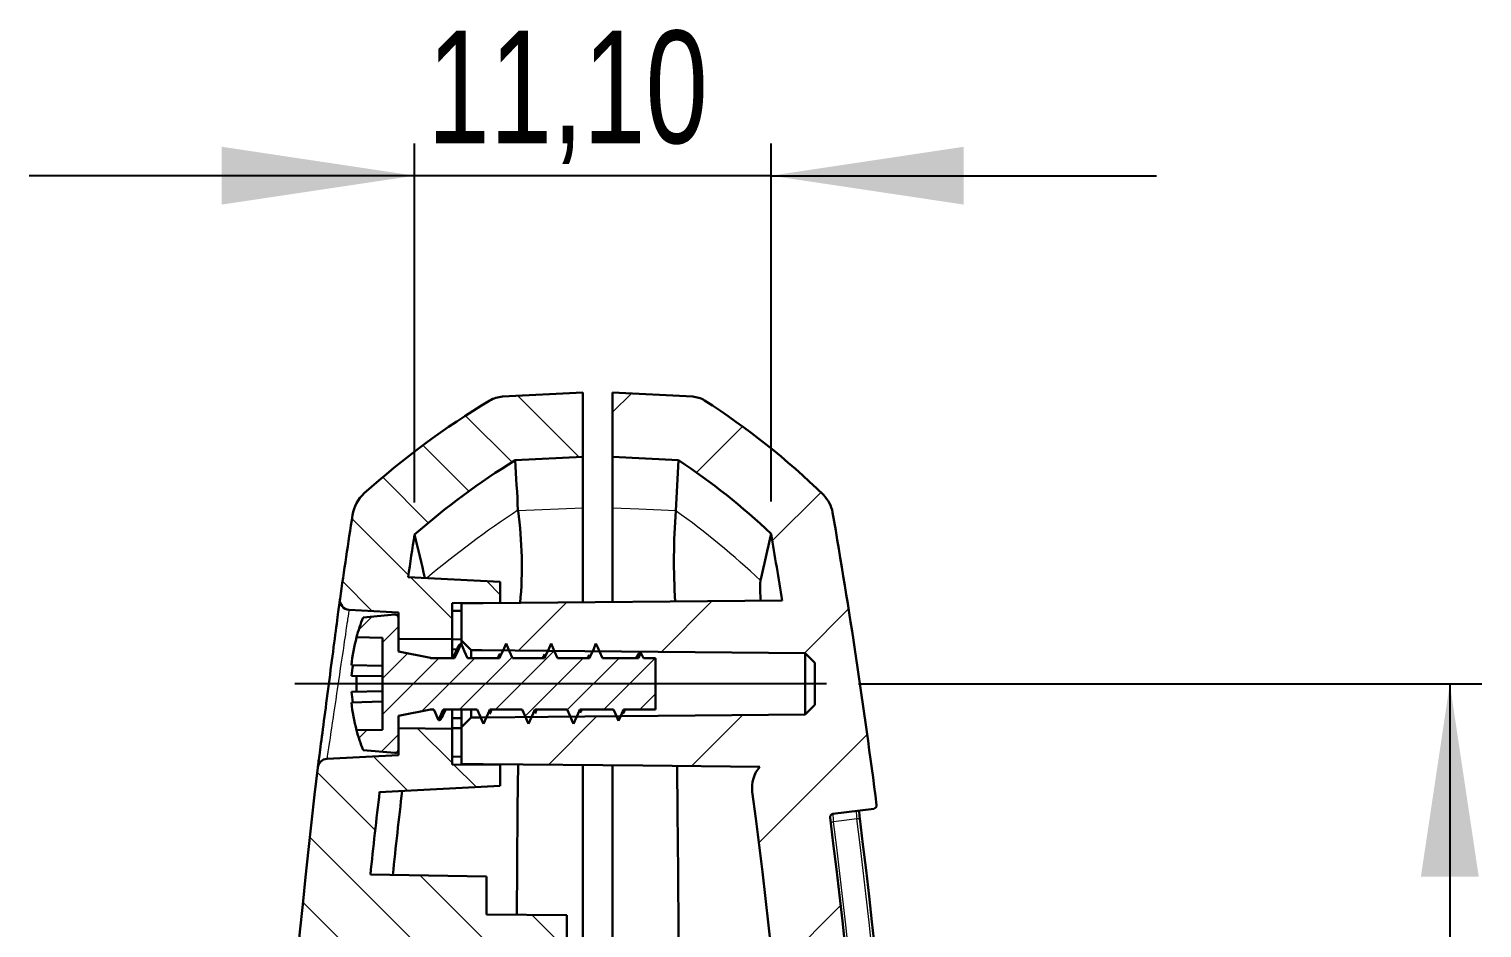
# Model space of a CAD drawing. Header units: millimetres. Extents: x 0 to 1188, y 0 to 841.
# Drawn here: x 619.53 to 664.76, y 684.51 to 712.49 of the extents above; entities that cross this region are included whole.
import ezdxf

# ---------------------------------------------------------------- set-up
doc = ezdxf.new("R2010")
doc.units = ezdxf.units.MM
doc.linetypes.add('SLD-Durchgehend', pattern=[0])
doc.styles.add('SLDTEXTSTYLE3', font='ARIALN.TTF', dxfattribs={"width": 0.87})
doc.dimstyles.new('SLDDIMSTYLE2', dxfattribs={"dimtxt": 3.5, "dimasz": 6, "dimexe": 0, "dimexo": 0.0625, "dimgap": 0.875, "dimtad": 1, "dimrnd": 1e-09, "dimzin": 12, "dimdsep": 46, "dimtxsty": 'SLDTEXTSTYLE3', "dimsah": 1, "dimcen": 0.09, "dimadec": 0, "dimazin": 3, "dimtfac": 1, "dimtofl": 0, "dimtmove": 0, "dimatfit": 3, "dimfxl": 0, "dimfrac": 2, "dimtolj": 1, "dimtzin": 12, "dimarcsym": 0})
doc.dimstyles.new('SLDDIMSTYLE3', dxfattribs={"dimtxt": 3.5, "dimasz": 6, "dimexe": 0, "dimexo": 0.0625, "dimgap": 0.875, "dimtad": 1, "dimrnd": 1e-09, "dimzin": 12, "dimdsep": 46, "dimtxsty": 'SLDTEXTSTYLE3', "dimsah": 1, "dimcen": 0.09, "dimadec": 0, "dimazin": 3, "dimtfac": 1, "dimtmove": 0, "dimatfit": 0, "dimfxl": 0, "dimfrac": 2, "dimtolj": 1, "dimtzin": 12, "dimarcsym": 0})

# ---------------------------------------------------------------- blocks, each defined once
blk = doc.blocks.new('_D_29')
for p, q in [((645.356, 692.107), (664.764, 692.107)), ((663.764, 692.107), (663.764, 662.107)), ((635.304, 662.107), (664.764, 662.107))]:
    blk.add_line(p, q)
for points in [[(663.764, 692.107), (662.864, 686.107), (664.664, 686.107)], [(663.764, 662.107), (664.664, 668.107), (662.864, 668.107)]]:
    blk.add_solid(points)
at = {"insert": (659.252, 675.152), "char_height": 3.5, "attachment_point": 1, "rotation": 90, "style": 'SLDTEXTSTYLE3'}
blk.add_mtext('30', dxfattribs=at)
blk = doc.blocks.new('_D_31')
for p, q in [((631.532, 697.749), (631.532, 708.922)), ((642.631, 697.778), (642.631, 708.922)), ((631.532, 707.922), (619.532, 707.922)), ((642.631, 707.922), (631.532, 707.922)), ((642.631, 707.922), (654.631, 707.922))]:
    blk.add_line(p, q)
for points in [[(631.532, 707.922), (625.532, 708.822), (625.532, 707.022)], [(642.631, 707.922), (648.631, 707.022), (648.631, 708.822)]]:
    blk.add_solid(points)
at = {"insert": (631.936, 712.434), "char_height": 3.5, "attachment_point": 1, "style": 'SLDTEXTSTYLE3'}
blk.add_mtext('11,10', dxfattribs=at)

msp = doc.modelspace()

# ---------------------------------------------------------------- hatches: boundary and pattern name
at = {"linetype": 'SLD-Durchgehend', "lineweight": 0}
h = msp.add_hatch(dxfattribs=at)
h.set_pattern_fill('ANSI31', scale=0.5, angle=90, style=0)
edge = h.paths.add_edge_path(flags=0)
edge.add_line((636.775, 699.173), (636.775, 701.175))
edge.add_line((636.775, 701.175), (634.272, 701.044))
edge.add_spline(control_points=[(634.272, 701.044), (634.174, 701.039), (634.075, 701.017), (633.984, 700.978), (633.946, 700.963), (633.909, 700.944), (633.874, 700.923)], knot_values=[0, 0, 0, 0, 0.000296, 0.000296, 0.000296, 0.000418, 0.000418, 0.000418, 0.000418], weights=[1, 1, 1, 1, 1, 1, 1], degree=3, periodic=0)
edge.add_spline(control_points=[(633.874, 700.923), (633.087, 700.451), (632.325, 699.936), (631.594, 699.381), (631.034, 698.956), (630.491, 698.506), (629.968, 698.035)], knot_values=[0.00003, 0.00003, 0.00003, 0.00003, 0.002782, 0.002782, 0.002782, 0.004891, 0.004891, 0.004891, 0.004891], weights=[1, 1, 1, 1, 1, 1, 1], degree=3, periodic=0)
edge.add_spline(control_points=[(629.968, 698.035), (629.873, 697.949), (629.791, 697.845), (629.729, 697.732), (629.666, 697.616), (629.622, 697.488), (629.602, 697.357)], knot_values=[0, 0, 0, 0, 0.000386, 0.000386, 0.000386, 0.000782, 0.000782, 0.000782, 0.000782], weights=[1, 1, 1, 1, 1, 1, 1], degree=3, periodic=0)
edge.add_arc((856.885, 662.107), 230, 171.18392, 171.84033)
edge.add_arc((629.51, 694.709), 0.3, 171.8403, 267)
edge.add_line((629.494, 694.409), (631.032, 694.329))
edge.add_line((631.032, 694.329), (631.032, 693.492))
edge.add_line((631.032, 693.492), (632.702, 693.507))
edge.add_line((632.702, 693.507), (632.702, 694.615))
edge.add_line((632.702, 694.615), (634.202, 694.628))
edge.add_line((634.202, 694.628), (634.202, 695.278))
edge.add_line((634.202, 695.278), (631.333, 695.428))
edge.add_arc((856.885, 662.107), 228, 171.26057, 171.59628, ccw=False)
edge.add_spline(control_points=[(631.532, 696.749), (632.018, 697.176), (632.523, 697.583), (633.043, 697.968), (633.567, 698.355), (634.108, 698.72), (634.663, 699.062)], knot_values=[0.000026, 0.000026, 0.000026, 0.000026, 0.001967, 0.001967, 0.001967, 0.003921, 0.003921, 0.003921, 0.003921], weights=[1, 1, 1, 1, 1, 1, 1], degree=3, periodic=0)
edge.add_line((634.663, 699.062), (636.775, 699.173))
h = msp.add_hatch(dxfattribs=at)
h.set_pattern_fill('ANSI31', style=0)
edge = h.paths.add_edge_path(flags=0)
edge.add_arc((440.585, 662.107), 207, 350.1715, 352.72231)
edge.add_arc((645.818, 635.897), 0.1, 352.7223, 442.75)
edge.add_line((645.83, 635.996), (644.557, 636.158))
edge.add_arc((644.569, 636.258), 0.1, 172.7779, 262.75, ccw=False)
edge.add_arc((440.585, 662.107), 205.516, 352.77787, 367.22213)
edge.add_arc((644.569, 687.956), 0.1, 97.25, 187.2221, ccw=False)
edge.add_line((644.557, 688.055), (645.83, 688.217))
edge.add_arc((645.818, 688.317), 0.1, 277.25, 367.2777)
edge.add_arc((440.585, 662.107), 207, 7.27769, 9.8285)
edge.add_spline(control_points=[(644.547, 697.442), (644.527, 697.552), (644.489, 697.66), (644.435, 697.758), (644.388, 697.842), (644.329, 697.919), (644.261, 697.986)], knot_values=[0, 0, 0, 0, 0.000336, 0.000336, 0.000336, 0.000621, 0.000621, 0.000621, 0.000621], weights=[1, 1, 1, 1, 1, 1, 1], degree=3, periodic=0)
edge.add_spline(control_points=[(644.261, 697.986), (643.62, 698.613), (642.941, 699.203), (642.231, 699.751), (641.692, 700.167), (641.133, 700.56), (640.558, 700.928)], knot_values=[0.000031, 0.000031, 0.000031, 0.000031, 0.00272, 0.00272, 0.00272, 0.004764, 0.004764, 0.004764, 0.004764], weights=[1, 1, 1, 1, 1, 1, 1], degree=3, periodic=0)
edge.add_spline(control_points=[(640.558, 700.928), (640.482, 700.976), (640.396, 701.011), (640.308, 701.03), (640.271, 701.037), (640.232, 701.042), (640.194, 701.044)], knot_values=[0, 0, 0, 0, 0.00027, 0.00027, 0.00027, 0.000384, 0.000384, 0.000384, 0.000384], weights=[1, 1, 1, 1, 1, 1, 1], degree=3, periodic=0)
edge.add_line((640.194, 701.044), (637.695, 701.175))
edge.add_line((637.695, 701.175), (637.695, 699.173))
edge.add_line((637.695, 699.173), (639.754, 699.065))
edge.add_spline(control_points=[(639.754, 699.065), (640.264, 698.728), (640.759, 698.369), (641.238, 697.989), (641.72, 697.606), (642.185, 697.202), (642.631, 696.778)], knot_values=[0.000025, 0.000025, 0.000025, 0.000025, 0.001857, 0.001857, 0.001857, 0.003703, 0.003703, 0.003703, 0.003703], weights=[1, 1, 1, 1, 1, 1, 1], degree=3, periodic=0)
edge.add_arc((440.585, 662.107), 205, 9.14663, 9.73716, ccw=False)
edge.add_spline(control_points=[(642.978, 694.694), (639.875, 694.667), (636.771, 694.64), (633.668, 694.613), (633.443, 694.611), (633.219, 694.609), (632.995, 694.607)], knot_values=[0.015531, 0.015531, 0.015531, 0.015531, 0.024842, 0.024842, 0.024842, 0.025515, 0.025515, 0.025515, 0.025515], weights=[1, 1, 1, 1, 1, 1, 1], degree=3, periodic=0)
edge.add_line((632.995, 694.607), (632.995, 693.457))
edge.add_spline(control_points=[(632.995, 693.457), (633.096, 693.356), (633.196, 693.255), (633.297, 693.154)], knot_values=[0.002306, 0.002306, 0.002306, 0.002306, 0.002734, 0.002734, 0.002734, 0.002734], weights=[1, 1, 1, 1], degree=3, periodic=0)
edge.add_spline(control_points=[(633.297, 693.154), (633.406, 693.153), (633.515, 693.152), (633.624, 693.151), (634.315, 693.145), (635.005, 693.139), (635.695, 693.133), (638.362, 693.11), (641.028, 693.087), (643.695, 693.063)], knot_values=[0.010027, 0.010027, 0.010027, 0.010027, 0.010355, 0.010355, 0.010355, 0.012426, 0.012426, 0.012426, 0.020425, 0.020425, 0.020425, 0.020425], weights=[1, 1, 1, 1, 1, 1, 1, 1, 1, 1], degree=3, periodic=0)
edge.add_spline(control_points=[(643.695, 693.063), (643.754, 693.003), (643.813, 692.943), (643.872, 692.883), (643.913, 692.841), (643.954, 692.8), (643.995, 692.758)], knot_values=[0.001629, 0.001629, 0.001629, 0.001629, 0.001883, 0.001883, 0.001883, 0.002057, 0.002057, 0.002057, 0.002057], weights=[1, 1, 1, 1, 1, 1, 1], degree=3, periodic=0)
edge.add_line((643.995, 692.758), (643.995, 691.455))
edge.add_spline(control_points=[(643.995, 691.455), (643.895, 691.354), (643.795, 691.252), (643.695, 691.15)], knot_values=[0.003883, 0.003883, 0.003883, 0.003883, 0.004311, 0.004311, 0.004311, 0.004311], weights=[1, 1, 1, 1], degree=3, periodic=0)
edge.add_spline(control_points=[(643.695, 691.15), (641.028, 691.127), (638.362, 691.104), (635.695, 691.08), (635.005, 691.074), (634.315, 691.068), (633.624, 691.062), (633.515, 691.061), (633.406, 691.06), (633.297, 691.059)], knot_values=[0.020026, 0.020026, 0.020026, 0.020026, 0.028026, 0.028026, 0.028026, 0.030097, 0.030097, 0.030097, 0.030424, 0.030424, 0.030424, 0.030424], weights=[1, 1, 1, 1, 1, 1, 1, 1, 1, 1], degree=3, periodic=0)
edge.add_spline(control_points=[(633.297, 691.059), (633.196, 690.959), (633.096, 690.858), (632.995, 690.757)], knot_values=[0.005699, 0.005699, 0.005699, 0.005699, 0.006127, 0.006127, 0.006127, 0.006127], weights=[1, 1, 1, 1], degree=3, periodic=0)
edge.add_line((632.995, 690.757), (632.995, 689.607))
edge.add_spline(control_points=[(632.995, 689.607), (633.219, 689.605), (633.443, 689.603), (633.667, 689.601), (635.323, 689.587), (636.979, 689.572), (638.636, 689.558), (639.852, 689.547), (641.068, 689.536), (642.284, 689.526)], knot_values=[0.024169, 0.024169, 0.024169, 0.024169, 0.024842, 0.024842, 0.024842, 0.02981, 0.02981, 0.02981, 0.033459, 0.033459, 0.033459, 0.033459], weights=[1, 1, 1, 1, 1, 1, 1, 1, 1, 1], degree=3, periodic=0)
edge.add_arc((643.039, 688.87), 1, 139.0492, 187.5306)
edge.add_arc((440.585, 662.107), 203.216, -7.53057, 7.53057, ccw=False)
edge.add_arc((643.039, 635.343), 1, 172.4694, 220.9513)
edge.add_spline(control_points=[(642.284, 634.688), (639.412, 634.663), (636.539, 634.638), (633.667, 634.613), (633.443, 634.611), (633.219, 634.609), (632.995, 634.607)], knot_values=[0.016225, 0.016225, 0.016225, 0.016225, 0.024842, 0.024842, 0.024842, 0.025514, 0.025514, 0.025514, 0.025514], weights=[1, 1, 1, 1, 1, 1, 1], degree=3, periodic=0)
edge.add_line((632.995, 634.607), (632.995, 633.457))
edge.add_spline(control_points=[(632.995, 633.457), (633.096, 633.356), (633.196, 633.255), (633.297, 633.154)], knot_values=[0.002306, 0.002306, 0.002306, 0.002306, 0.002734, 0.002734, 0.002734, 0.002734], weights=[1, 1, 1, 1], degree=3, periodic=0)
edge.add_spline(control_points=[(633.297, 633.154), (633.406, 633.153), (633.515, 633.152), (633.624, 633.151), (634.315, 633.145), (635.005, 633.139), (635.695, 633.133), (638.362, 633.11), (641.028, 633.087), (643.695, 633.063)], knot_values=[0.010027, 0.010027, 0.010027, 0.010027, 0.010355, 0.010355, 0.010355, 0.012426, 0.012426, 0.012426, 0.020425, 0.020425, 0.020425, 0.020425], weights=[1, 1, 1, 1, 1, 1, 1, 1, 1, 1], degree=3, periodic=0)
edge.add_spline(control_points=[(643.695, 633.063), (643.754, 633.003), (643.813, 632.943), (643.872, 632.883), (643.913, 632.841), (643.954, 632.8), (643.995, 632.758)], knot_values=[0.001629, 0.001629, 0.001629, 0.001629, 0.001883, 0.001883, 0.001883, 0.002057, 0.002057, 0.002057, 0.002057], weights=[1, 1, 1, 1, 1, 1, 1], degree=3, periodic=0)
edge.add_line((643.995, 632.758), (643.995, 631.455))
edge.add_spline(control_points=[(643.995, 631.455), (643.895, 631.354), (643.795, 631.252), (643.695, 631.15)], knot_values=[0.003883, 0.003883, 0.003883, 0.003883, 0.004311, 0.004311, 0.004311, 0.004311], weights=[1, 1, 1, 1], degree=3, periodic=0)
edge.add_spline(control_points=[(643.695, 631.15), (641.028, 631.127), (638.362, 631.104), (635.695, 631.08), (635.005, 631.074), (634.315, 631.068), (633.624, 631.062), (633.515, 631.061), (633.406, 631.06), (633.297, 631.059)], knot_values=[0.020026, 0.020026, 0.020026, 0.020026, 0.028026, 0.028026, 0.028026, 0.030097, 0.030097, 0.030097, 0.030424, 0.030424, 0.030424, 0.030424], weights=[1, 1, 1, 1, 1, 1, 1, 1, 1, 1], degree=3, periodic=0)
edge.add_spline(control_points=[(633.297, 631.059), (633.196, 630.959), (633.096, 630.858), (632.995, 630.757)], knot_values=[0.005699, 0.005699, 0.005699, 0.005699, 0.006127, 0.006127, 0.006127, 0.006127], weights=[1, 1, 1, 1], degree=3, periodic=0)
edge.add_line((632.995, 630.757), (632.995, 629.607))
edge.add_spline(control_points=[(632.995, 629.607), (633.219, 629.605), (633.443, 629.603), (633.668, 629.601), (635.324, 629.587), (636.98, 629.572), (638.636, 629.558), (640.083, 629.545), (641.531, 629.532), (642.978, 629.52)], knot_values=[0.024169, 0.024169, 0.024169, 0.024169, 0.024842, 0.024842, 0.024842, 0.02981, 0.02981, 0.02981, 0.034153, 0.034153, 0.034153, 0.034153], weights=[1, 1, 1, 1, 1, 1, 1, 1, 1, 1], degree=3, periodic=0)
edge.add_arc((440.585, 662.107), 205, 350.26284, 350.85337, ccw=False)
edge.add_spline(control_points=[(642.631, 627.435), (642.189, 627.015), (641.727, 626.614), (641.249, 626.234), (640.767, 625.851), (640.268, 625.488), (639.754, 625.149)], knot_values=[0.000026, 0.000026, 0.000026, 0.000026, 0.001857, 0.001857, 0.001857, 0.003705, 0.003705, 0.003705, 0.003705], weights=[1, 1, 1, 1, 1, 1, 1], degree=3, periodic=0)
edge.add_line((639.754, 625.149), (637.695, 625.041))
edge.add_line((637.695, 625.041), (637.695, 623.038))
edge.add_line((637.695, 623.038), (640.194, 623.169))
edge.add_spline(control_points=[(640.194, 623.169), (640.277, 623.174), (640.362, 623.193), (640.439, 623.224), (640.481, 623.241), (640.52, 623.262), (640.558, 623.286)], knot_values=[0, 0, 0, 0, 0.000252, 0.000252, 0.000252, 0.000384, 0.000384, 0.000384, 0.000384], weights=[1, 1, 1, 1, 1, 1, 1], degree=3, periodic=0)
edge.add_spline(control_points=[(640.558, 623.286), (641.314, 623.769), (642.043, 624.297), (642.737, 624.865), (643.265, 625.296), (643.773, 625.751), (644.261, 626.228)], knot_values=[0.000029, 0.000029, 0.000029, 0.000029, 0.002719, 0.002719, 0.002719, 0.004762, 0.004762, 0.004762, 0.004762], weights=[1, 1, 1, 1, 1, 1, 1], degree=3, periodic=0)
edge.add_spline(control_points=[(644.261, 626.228), (644.341, 626.306), (644.408, 626.399), (644.458, 626.5), (644.5, 626.585), (644.53, 626.678), (644.547, 626.772)], knot_values=[0, 0, 0, 0, 0.000336, 0.000336, 0.000336, 0.000621, 0.000621, 0.000621, 0.000621], weights=[1, 1, 1, 1, 1, 1, 1], degree=3, periodic=0)
h = msp.add_hatch(dxfattribs=at)
h.set_pattern_fill('ANSI31', scale=0.25, style=0)
edge = h.paths.add_edge_path(flags=0)
edge.add_line((638.04, 691.307), (639.032, 691.307))
edge.add_line((639.032, 691.307), (639.032, 692.907))
edge.add_line((639.032, 692.907), (638.657, 692.907))
edge.add_spline(control_points=[(638.657, 692.907), (638.632, 692.963), (638.607, 693.019), (638.582, 693.075)], knot_values=[0.000308, 0.000308, 0.000308, 0.000308, 0.000492, 0.000492, 0.000492, 0.000492], weights=[1, 1, 1, 1], degree=3, periodic=0)
edge.add_spline(control_points=[(638.582, 693.075), (638.565, 693.037), (638.547, 692.998), (638.53, 692.96), (638.523, 692.942), (638.515, 692.924), (638.507, 692.907)], knot_values=[0, 0, 0, 0, 0.000127, 0.000127, 0.000127, 0.000185, 0.000185, 0.000185, 0.000185], weights=[1, 1, 1, 1, 1, 1, 1], degree=3, periodic=0)
edge.add_line((638.507, 692.907), (637.382, 692.907))
edge.add_spline(control_points=[(637.382, 692.907), (637.351, 692.976), (637.32, 693.046), (637.289, 693.116), (637.271, 693.156), (637.253, 693.196), (637.235, 693.236), (637.217, 693.276), (637.2, 693.317), (637.182, 693.357)], knot_values=[0, 0, 0, 0, 0.000229, 0.000229, 0.000229, 0.000361, 0.000361, 0.000361, 0.000492, 0.000492, 0.000492, 0.000492], weights=[1, 1, 1, 1, 1, 1, 1, 1, 1, 1], degree=3, periodic=0)
edge.add_spline(control_points=[(637.182, 693.357), (637.151, 693.287), (637.12, 693.217), (637.089, 693.147), (637.071, 693.107), (637.053, 693.067), (637.035, 693.027), (637.017, 692.987), (637, 692.947), (636.982, 692.907)], knot_values=[0, 0, 0, 0, 0.000229, 0.000229, 0.000229, 0.000361, 0.000361, 0.000361, 0.000492, 0.000492, 0.000492, 0.000492], weights=[1, 1, 1, 1, 1, 1, 1, 1, 1, 1], degree=3, periodic=0)
edge.add_line((636.982, 692.907), (635.982, 692.907))
edge.add_spline(control_points=[(635.982, 692.907), (635.951, 692.976), (635.92, 693.046), (635.889, 693.116), (635.871, 693.156), (635.853, 693.196), (635.835, 693.236), (635.817, 693.276), (635.8, 693.317), (635.782, 693.357)], knot_values=[0, 0, 0, 0, 0.000229, 0.000229, 0.000229, 0.000361, 0.000361, 0.000361, 0.000492, 0.000492, 0.000492, 0.000492], weights=[1, 1, 1, 1, 1, 1, 1, 1, 1, 1], degree=3, periodic=0)
edge.add_spline(control_points=[(635.782, 693.357), (635.751, 693.287), (635.72, 693.217), (635.689, 693.147), (635.671, 693.107), (635.653, 693.067), (635.635, 693.027), (635.617, 692.987), (635.6, 692.947), (635.582, 692.907)], knot_values=[0, 0, 0, 0, 0.000229, 0.000229, 0.000229, 0.000361, 0.000361, 0.000361, 0.000492, 0.000492, 0.000492, 0.000492], weights=[1, 1, 1, 1, 1, 1, 1, 1, 1, 1], degree=3, periodic=0)
edge.add_line((635.582, 692.907), (634.582, 692.907))
edge.add_spline(control_points=[(634.582, 692.907), (634.551, 692.976), (634.52, 693.046), (634.489, 693.116), (634.471, 693.156), (634.453, 693.196), (634.435, 693.236), (634.417, 693.276), (634.4, 693.317), (634.382, 693.357)], knot_values=[0, 0, 0, 0, 0.000229, 0.000229, 0.000229, 0.000361, 0.000361, 0.000361, 0.000492, 0.000492, 0.000492, 0.000492], weights=[1, 1, 1, 1, 1, 1, 1, 1, 1, 1], degree=3, periodic=0)
edge.add_spline(control_points=[(634.382, 693.357), (634.351, 693.287), (634.32, 693.217), (634.289, 693.147), (634.271, 693.107), (634.253, 693.067), (634.235, 693.027), (634.217, 692.987), (634.2, 692.947), (634.182, 692.907)], knot_values=[0, 0, 0, 0, 0.000229, 0.000229, 0.000229, 0.000361, 0.000361, 0.000361, 0.000492, 0.000492, 0.000492, 0.000492], weights=[1, 1, 1, 1, 1, 1, 1, 1, 1, 1], degree=3, periodic=0)
edge.add_line((634.182, 692.907), (633.182, 692.907))
edge.add_spline(control_points=[(633.182, 692.907), (633.151, 692.976), (633.12, 693.046), (633.089, 693.116), (633.071, 693.156), (633.053, 693.196), (633.035, 693.236), (633.017, 693.276), (633, 693.317), (632.982, 693.357)], knot_values=[0, 0, 0, 0, 0.000229, 0.000229, 0.000229, 0.000361, 0.000361, 0.000361, 0.000492, 0.000492, 0.000492, 0.000492], weights=[1, 1, 1, 1, 1, 1, 1, 1, 1, 1], degree=3, periodic=0)
edge.add_spline(control_points=[(632.982, 693.357), (632.951, 693.287), (632.92, 693.217), (632.889, 693.147), (632.871, 693.107), (632.853, 693.067), (632.835, 693.027), (632.817, 692.987), (632.8, 692.947), (632.782, 692.907)], knot_values=[0, 0, 0, 0, 0.000229, 0.000229, 0.000229, 0.000361, 0.000361, 0.000361, 0.000492, 0.000492, 0.000492, 0.000492], weights=[1, 1, 1, 1, 1, 1, 1, 1, 1, 1], degree=3, periodic=0)
edge.add_line((632.782, 692.907), (632.032, 692.907))
edge.add_line((632.032, 692.907), (632.032, 692.912))
edge.add_line((632.032, 692.912), (631.032, 693.107))
edge.add_line((631.032, 693.107), (631.032, 694.159))
edge.add_arc((630.932, 694.159), 0.1, 0, 95)
edge.add_line((630.923, 694.258), (629.932, 694.172))
edge.add_arc((635.062, 692.107), 5.53, 158.0747, 164.8359)
edge.add_line((629.724, 693.553), (630.532, 693.539))
edge.add_line((630.532, 693.539), (630.532, 690.674))
edge.add_line((630.532, 690.674), (629.724, 690.66))
edge.add_arc((635.062, 692.107), 5.53, 195.1641, 201.9253)
edge.add_line((629.932, 690.042), (630.923, 689.955))
edge.add_arc((630.932, 690.055), 0.1, 265, 360)
edge.add_line((631.032, 690.055), (631.032, 691.107))
edge.add_line((631.032, 691.107), (632.032, 691.301))
edge.add_line((632.032, 691.301), (632.032, 691.307))
edge.add_line((632.032, 691.307), (632.135, 691.307))
edge.add_spline(control_points=[(632.135, 691.307), (632.152, 691.27), (632.168, 691.233), (632.185, 691.196), (632.217, 691.123), (632.249, 691.05), (632.282, 690.977)], knot_values=[0.000132, 0.000132, 0.000132, 0.000132, 0.000253, 0.000253, 0.000253, 0.000492, 0.000492, 0.000492, 0.000492], weights=[1, 1, 1, 1, 1, 1, 1], degree=3, periodic=0)
edge.add_spline(control_points=[(632.282, 690.977), (632.299, 691.016), (632.316, 691.054), (632.333, 691.093), (632.35, 691.131), (632.367, 691.17), (632.385, 691.209), (632.399, 691.241), (632.414, 691.274), (632.428, 691.307)], knot_values=[0, 0, 0, 0, 0.000127, 0.000127, 0.000127, 0.000253, 0.000253, 0.000253, 0.000361, 0.000361, 0.000361, 0.000361], weights=[1, 1, 1, 1, 1, 1, 1, 1, 1, 1], degree=3, periodic=0)
edge.add_line((632.428, 691.307), (633.482, 691.307))
edge.add_spline(control_points=[(633.482, 691.307), (633.513, 691.237), (633.544, 691.167), (633.575, 691.097), (633.593, 691.057), (633.61, 691.017), (633.628, 690.977), (633.646, 690.937), (633.664, 690.897), (633.682, 690.857)], knot_values=[0, 0, 0, 0, 0.000229, 0.000229, 0.000229, 0.000361, 0.000361, 0.000361, 0.000492, 0.000492, 0.000492, 0.000492], weights=[1, 1, 1, 1, 1, 1, 1, 1, 1, 1], degree=3, periodic=0)
edge.add_spline(control_points=[(633.682, 690.857), (633.713, 690.926), (633.744, 690.996), (633.775, 691.066), (633.793, 691.106), (633.81, 691.146), (633.828, 691.186), (633.846, 691.226), (633.864, 691.267), (633.882, 691.307)], knot_values=[0, 0, 0, 0, 0.000229, 0.000229, 0.000229, 0.000361, 0.000361, 0.000361, 0.000492, 0.000492, 0.000492, 0.000492], weights=[1, 1, 1, 1, 1, 1, 1, 1, 1, 1], degree=3, periodic=0)
edge.add_line((633.882, 691.307), (634.882, 691.307))
edge.add_spline(control_points=[(634.882, 691.307), (634.913, 691.237), (634.944, 691.167), (634.975, 691.097), (634.993, 691.057), (635.01, 691.017), (635.028, 690.977), (635.046, 690.937), (635.064, 690.897), (635.082, 690.857)], knot_values=[0, 0, 0, 0, 0.000229, 0.000229, 0.000229, 0.000361, 0.000361, 0.000361, 0.000492, 0.000492, 0.000492, 0.000492], weights=[1, 1, 1, 1, 1, 1, 1, 1, 1, 1], degree=3, periodic=0)
edge.add_spline(control_points=[(635.082, 690.857), (635.113, 690.926), (635.144, 690.996), (635.175, 691.066), (635.193, 691.106), (635.21, 691.146), (635.228, 691.186), (635.246, 691.226), (635.264, 691.267), (635.282, 691.307)], knot_values=[0, 0, 0, 0, 0.000229, 0.000229, 0.000229, 0.000361, 0.000361, 0.000361, 0.000492, 0.000492, 0.000492, 0.000492], weights=[1, 1, 1, 1, 1, 1, 1, 1, 1, 1], degree=3, periodic=0)
edge.add_line((635.282, 691.307), (636.282, 691.307))
edge.add_spline(control_points=[(636.282, 691.307), (636.313, 691.237), (636.344, 691.167), (636.375, 691.097), (636.393, 691.057), (636.41, 691.017), (636.428, 690.977), (636.446, 690.937), (636.464, 690.897), (636.482, 690.857)], knot_values=[0, 0, 0, 0, 0.000229, 0.000229, 0.000229, 0.000361, 0.000361, 0.000361, 0.000492, 0.000492, 0.000492, 0.000492], weights=[1, 1, 1, 1, 1, 1, 1, 1, 1, 1], degree=3, periodic=0)
edge.add_spline(control_points=[(636.482, 690.857), (636.513, 690.926), (636.544, 690.996), (636.575, 691.066), (636.593, 691.106), (636.61, 691.146), (636.628, 691.186), (636.646, 691.226), (636.664, 691.267), (636.682, 691.307)], knot_values=[0, 0, 0, 0, 0.000229, 0.000229, 0.000229, 0.000361, 0.000361, 0.000361, 0.000492, 0.000492, 0.000492, 0.000492], weights=[1, 1, 1, 1, 1, 1, 1, 1, 1, 1], degree=3, periodic=0)
edge.add_line((636.682, 691.307), (637.723, 691.307))
edge.add_spline(control_points=[(637.723, 691.307), (637.727, 691.299), (637.73, 691.292), (637.733, 691.285), (637.75, 691.246), (637.767, 691.208), (637.785, 691.169), (637.817, 691.096), (637.849, 691.023), (637.882, 690.95)], knot_values=[0.000103, 0.000103, 0.000103, 0.000103, 0.000127, 0.000127, 0.000127, 0.000253, 0.000253, 0.000253, 0.000492, 0.000492, 0.000492, 0.000492], weights=[1, 1, 1, 1, 1, 1, 1, 1, 1, 1], degree=3, periodic=0)
edge.add_spline(control_points=[(637.882, 690.95), (637.899, 690.989), (637.916, 691.028), (637.933, 691.066), (637.95, 691.105), (637.967, 691.143), (637.985, 691.182), (638.003, 691.223), (638.022, 691.265), (638.04, 691.307)], knot_values=[0, 0, 0, 0, 0.000127, 0.000127, 0.000127, 0.000253, 0.000253, 0.000253, 0.00039, 0.00039, 0.00039, 0.00039], weights=[1, 1, 1, 1, 1, 1, 1, 1, 1, 1], degree=3, periodic=0)
h = msp.add_hatch(dxfattribs=at)
h.set_pattern_fill('ANSI31', scale=0.5, angle=90, style=0)
edge = h.paths.add_edge_path(flags=0)
edge.add_line((629.044, 653.573), (629.245, 653.573))
edge.add_arc((856.885, 662.107), 227.8, 182.10658, 182.14695, ccw=False)
edge.add_line((629.239, 653.733), (629.038, 653.733))
edge.add_arc((856.885, 662.107), 228, 181.99721, 182.10473, ccw=False)
edge.add_line((629.023, 654.161), (629.223, 654.161))
edge.add_arc((856.885, 662.107), 227.8, 181.95861, 181.99897, ccw=False)
edge.add_line((629.218, 654.321), (629.018, 654.321))
edge.add_arc((856.885, 662.107), 228, 180.89591, 181.95689, ccw=False)
edge.add_line((628.913, 658.542), (628.718, 658.542))
edge.add_line((628.718, 658.542), (628.718, 658.854))
edge.add_line((628.718, 658.854), (628.918, 658.854))
edge.add_line((628.918, 658.854), (628.918, 659.011))
edge.add_line((628.918, 659.011), (628.718, 659.011))
edge.add_line((628.718, 659.011), (628.718, 659.35))
edge.add_line((628.718, 659.35), (628.918, 659.35))
edge.add_line((628.918, 659.35), (628.918, 659.559))
edge.add_line((628.918, 659.559), (628.718, 659.559))
edge.add_line((628.718, 659.559), (628.718, 660.211))
edge.add_line((628.718, 660.211), (628.918, 660.211))
edge.add_line((628.918, 660.211), (628.918, 660.345))
edge.add_line((628.918, 660.345), (628.718, 660.345))
edge.add_line((628.718, 660.345), (628.718, 660.736))
edge.add_line((628.718, 660.736), (628.918, 660.736))
edge.add_line((628.918, 660.736), (628.918, 660.876))
edge.add_line((628.918, 660.876), (628.718, 660.876))
edge.add_line((628.718, 660.876), (628.718, 661.392))
edge.add_line((628.718, 661.392), (628.918, 661.392))
edge.add_line((628.918, 661.392), (628.918, 661.692))
edge.add_line((628.918, 661.692), (628.718, 661.692))
edge.add_line((628.718, 661.692), (628.718, 662.204))
edge.add_line((628.718, 662.204), (628.918, 662.204))
edge.add_line((628.918, 662.204), (628.918, 662.341))
edge.add_line((628.918, 662.341), (628.718, 662.341))
edge.add_line((628.718, 662.341), (628.718, 662.697))
edge.add_line((628.718, 662.697), (628.918, 662.697))
edge.add_line((628.918, 662.697), (628.918, 662.835))
edge.add_line((628.918, 662.835), (628.718, 662.835))
edge.add_line((628.718, 662.835), (628.718, 663.531))
edge.add_line((628.718, 663.531), (628.918, 663.531))
edge.add_line((628.918, 663.531), (628.918, 663.657))
edge.add_line((628.918, 663.657), (628.718, 663.657))
edge.add_line((628.718, 663.657), (628.718, 663.819))
edge.add_line((628.718, 663.819), (628.918, 663.819))
edge.add_line((628.918, 663.819), (628.918, 664.006))
edge.add_line((628.918, 664.006), (628.718, 664.006))
edge.add_line((628.718, 664.006), (628.718, 664.04))
edge.add_line((628.718, 664.04), (628.918, 664.04))
edge.add_line((628.918, 664.04), (628.918, 664.245))
edge.add_line((628.918, 664.245), (628.718, 664.245))
edge.add_line((628.718, 664.245), (628.718, 664.542))
edge.add_line((628.718, 664.542), (628.898, 664.542))
edge.add_arc((856.885, 662.107), 228, 178.66349, 179.38807, ccw=False)
edge.add_line((628.947, 667.425), (629.147, 667.425))
edge.add_arc((856.885, 662.107), 227.8, 178.556, 178.66231, ccw=False)
edge.add_line((629.157, 667.847), (628.957, 667.847))
edge.add_arc((856.885, 662.107), 228, 174.98532, 178.55727, ccw=False)
edge.add_line((629.757, 682.037), (633.775, 682.107))
edge.add_line((633.775, 682.107), (633.775, 683.285))
edge.add_line((633.775, 683.285), (636.275, 683.307))
edge.add_line((636.275, 683.307), (636.275, 684.907))
edge.add_line((636.275, 684.907), (633.775, 684.929))
edge.add_line((633.775, 684.929), (633.775, 686.107))
edge.add_line((633.775, 686.107), (630.158, 686.17))
edge.add_arc((856.885, 662.107), 228, 173.29224, 173.94176, ccw=False)
edge.add_line((630.445, 688.738), (634.202, 688.935))
edge.add_line((634.202, 688.935), (634.202, 689.585))
edge.add_line((634.202, 689.585), (632.702, 689.598))
edge.add_line((632.702, 689.598), (632.702, 690.707))
edge.add_line((632.702, 690.707), (631.032, 690.721))
edge.add_line((631.032, 690.721), (631.032, 689.885))
edge.add_line((631.032, 689.885), (628.804, 689.768))
edge.add_arc((628.82, 689.469), 0.3, 93, 173.1587)
edge.add_arc((856.885, 662.107), 230, 173.15872, 186.84136)
edge.add_arc((628.82, 634.745), 0.3, 186.8414, 267)
edge.add_line((628.804, 634.445), (631.032, 634.329))
edge.add_line((631.032, 634.329), (631.032, 633.492))
edge.add_line((631.032, 633.492), (632.702, 633.507))
edge.add_line((632.702, 633.507), (632.702, 634.615))
edge.add_line((632.702, 634.615), (634.202, 634.628))
edge.add_line((634.202, 634.628), (634.202, 635.278))
edge.add_line((634.202, 635.278), (630.445, 635.475))
edge.add_arc((856.885, 662.107), 228, 186.05832, 186.70784, ccw=False)
edge.add_line((630.158, 638.044), (633.775, 638.107))
edge.add_line((633.775, 638.107), (633.775, 639.285))
edge.add_line((633.775, 639.285), (636.275, 639.307))
edge.add_line((636.275, 639.307), (636.275, 640.907))
edge.add_line((636.275, 640.907), (633.775, 640.929))
edge.add_line((633.775, 640.929), (633.775, 642.107))
edge.add_line((633.775, 642.107), (629.757, 642.177))
edge.add_arc((856.885, 662.107), 228, 183.94449, 185.01476, ccw=False)
edge.add_line((629.425, 646.423), (629.826, 646.423))
edge.add_arc((856.885, 662.107), 227.6, 183.90097, 183.95143, ccw=False)
edge.add_line((629.812, 646.623), (629.411, 646.623))
edge.add_arc((856.885, 662.107), 228, 183.79337, 183.89411, ccw=False)
edge.add_line((629.384, 647.023), (629.785, 647.023))
edge.add_arc((856.885, 662.107), 227.6, 183.30839, 183.80004, ccw=False)
edge.add_line((629.664, 648.972), (629.263, 648.972))
edge.add_arc((856.885, 662.107), 228, 183.2143, 183.30258, ccw=False)
edge.add_line((629.243, 649.323), (629.644, 649.323))
edge.add_arc((856.885, 662.107), 227.6, 183.16953, 183.21995, ccw=False)
edge.add_line((629.633, 649.523), (629.232, 649.523))
edge.add_arc((856.885, 662.107), 228, 182.14506, 183.16396, ccw=False)

# ---------------------------------------------------------------- linework, layer by layer
at = {"color": 7, "linetype": 'SLD-Durchgehend', "lineweight": 30}
for p, q in [((636.775, 701.175), (634.272, 701.044)), ((636.775, 701.175), (636.775, 699.173)), ((640.194, 701.044), (637.695, 701.175)), ((637.695, 701.175), (637.695, 699.173)), ((636.775, 699.173), (634.663, 699.062)), ((636.775, 697.577), (636.775, 699.173)), ((637.695, 697.577), (637.695, 699.173)), ((639.754, 699.065), (637.695, 699.173)), ((636.775, 694.64), (636.775, 697.577)), ((637.695, 694.648), (637.695, 697.577)), ((634.202, 695.278), (631.333, 695.428)), ((634.202, 694.628), (634.202, 695.278)), ((629.494, 694.409), (631.032, 694.329)), ((631.032, 693.492), (631.032, 694.329)), ((634.202, 694.628), (632.702, 694.615)), ((632.702, 693.507), (632.702, 694.615)), ((632.702, 694.374), (632.995, 694.378)), ((632.995, 694.607), (632.995, 693.457)), ((634.202, 694.619), (634.202, 694.628)), ((630.923, 694.258), (629.932, 694.172)), ((631.032, 693.107), (631.032, 694.159)), ((629.724, 693.553), (630.532, 693.539)), ((630.532, 693.539), (630.532, 690.674)), ((632.702, 693.507), (631.032, 693.492)), ((632.702, 693.507), (632.702, 692.907)), ((632.995, 693.483), (632.702, 693.492)), ((632.995, 693.457), (633.297, 693.154)), ((632.995, 693.329), (632.995, 693.457)), ((631.032, 693.107), (632.032, 692.912)), ((632.702, 693.179), (632.854, 693.178)), ((633.297, 693.154), (633.297, 692.907)), ((638.657, 692.907), (638.582, 693.075)), ((643.695, 691.15), (643.695, 693.063)), ((630.532, 692.661), (629.568, 692.69)), ((632.032, 692.907), (632.032, 692.912)), ((632.032, 692.907), (632.782, 692.907)), ((633.182, 692.907), (634.182, 692.907)), ((634.582, 692.907), (635.582, 692.907)), ((635.982, 692.907), (636.982, 692.907)), ((637.382, 692.907), (638.507, 692.907)), ((638.657, 692.907), (639.032, 692.907)), ((639.032, 691.307), (639.032, 692.907)), ((643.995, 692.758), (643.995, 691.455)), ((630.532, 692.339), (629.568, 692.356)), ((630.532, 691.874), (629.568, 691.857)), ((630.532, 691.553), (629.568, 691.524)), ((632.032, 691.301), (631.032, 691.107)), ((632.135, 691.307), (632.032, 691.307)), ((632.032, 691.301), (632.032, 691.307)), ((633.482, 691.307), (632.428, 691.307)), ((632.702, 691.307), (632.702, 690.707)), ((632.995, 690.757), (632.995, 691.307)), ((633.297, 691.307), (633.297, 691.059)), ((634.882, 691.307), (633.882, 691.307)), ((636.282, 691.307), (635.282, 691.307)), ((637.723, 691.307), (636.682, 691.307)), ((639.032, 691.307), (638.04, 691.307)), ((643.695, 691.15), (643.995, 691.455)), ((631.032, 690.055), (631.032, 691.107)), ((631.032, 689.885), (631.032, 690.721)), ((631.032, 690.721), (632.702, 690.707)), ((632.702, 691.035), (632.995, 691.036)), ((632.702, 690.721), (632.995, 690.73)), ((632.702, 689.598), (632.702, 690.707)), ((633.297, 691.059), (632.995, 690.757)), ((632.995, 690.757), (632.995, 689.607)), ((630.532, 690.674), (629.724, 690.66)), ((631.032, 689.885), (628.804, 689.768)), ((629.932, 690.042), (630.923, 689.955)), ((632.702, 689.839), (632.995, 689.836)), ((632.702, 689.598), (634.202, 689.585)), ((634.202, 689.585), (634.202, 689.596)), ((634.202, 688.935), (634.202, 689.585)), ((636.775, 634.64), (636.775, 689.574)), ((637.695, 634.648), (637.695, 689.566)), ((630.445, 688.738), (634.202, 688.935)), ((645.83, 688.217), (644.557, 688.055)), ((633.775, 686.107), (630.158, 686.17)), ((633.775, 686.107), (633.775, 684.929)), ((636.275, 684.907), (633.775, 684.929)), ((636.275, 683.307), (636.275, 684.907))]:
    msp.add_line(p, q, dxfattribs=at)
at = {"color": 7, "linetype": 'SLD-Durchgehend', "lineweight": 0}
msp.add_line((636.775, 697.577), (634.748, 697.488), dxfattribs=at)
msp.add_line((644.356, 692.107), (627.804, 692.107))
at = {"color": 7, "linetype": 'SLD-Durchgehend', "lineweight": 0, "flags": 128}
for points in [[(639.665, 697.491), (638.519, 697.541), (637.695, 697.577)], [(629.494, 694.409), (629.493, 694.401), (629.49, 694.378), (629.486, 694.352), (629.481, 694.32), (629.475, 694.281), (629.475, 694.279), (629.464, 694.207), (629.451, 694.121), (629.441, 694.054), (629.43, 693.98), (629.418, 693.9), (629.399, 693.772), (629.379, 693.633), (629.363, 693.531), (629.347, 693.424), (629.331, 693.313), (629.306, 693.143), (629.279, 692.966), (629.261, 692.841), (629.242, 692.713), (629.222, 692.584), (629.194, 692.393), (629.165, 692.199), (629.146, 692.066), (629.126, 691.933), (629.106, 691.801), (629.078, 691.61), (629.05, 691.423), (629.031, 691.298), (629.013, 691.175), (628.995, 691.054), (628.97, 690.887), (628.947, 690.727), (628.931, 690.623), (628.916, 690.523), (628.902, 690.428), (628.883, 690.3), (628.866, 690.185), (628.856, 690.113), (628.846, 690.047), (628.837, 689.988), (628.826, 689.914), (628.817, 689.854), (628.812, 689.822), (628.809, 689.798), (628.806, 689.78), (628.805, 689.771), (628.804, 689.768)], [(644.579, 687.806), (644.561, 687.804), (644.544, 687.802), (644.528, 687.8), (644.515, 687.798), (644.504, 687.797), (644.496, 687.796), (644.49, 687.795), (644.489, 687.795)], [(645.304, 687.898), (644.907, 687.848), (644.579, 687.806)], [(645.395, 687.91), (645.394, 687.91), (645.39, 687.909), (645.382, 687.908), (645.371, 687.907), (645.357, 687.905), (645.341, 687.903), (645.323, 687.901), (645.304, 687.898)]]:
    msp.add_lwpolyline(points, dxfattribs=at)
at = {"color": 7, "linetype": 'SLD-Durchgehend', "lineweight": 30, "flags": 128}
for points in [[(628.522, 689.504), (628.523, 689.508), (628.524, 689.518), (628.527, 689.537), (628.53, 689.564), (628.535, 689.598), (628.54, 689.641), (628.547, 689.693), (628.555, 689.752), (628.563, 689.817), (628.573, 689.889), (628.583, 689.967), (628.595, 690.055), (628.607, 690.149), (628.62, 690.249), (628.634, 690.353), (628.648, 690.462), (628.663, 690.577), (628.679, 690.699), (628.696, 690.826), (628.713, 690.957), (628.731, 691.089), (628.748, 691.224), (628.767, 691.362), (628.786, 691.506), (628.805, 691.652), (628.824, 691.8), (628.843, 691.945), (628.863, 692.092), (628.882, 692.238), (628.902, 692.388), (628.921, 692.537), (628.941, 692.685), (628.96, 692.828), (628.978, 692.968), (628.996, 693.106), (629.014, 693.244), (629.032, 693.379), (629.049, 693.51), (629.066, 693.632), (629.081, 693.75), (629.096, 693.862), (629.11, 693.973), (629.124, 694.077), (629.137, 694.175), (629.149, 694.263), (629.159, 694.344), (629.169, 694.419), (629.178, 694.488), (629.187, 694.55), (629.194, 694.604), (629.199, 694.648), (629.204, 694.684), (629.208, 694.713), (629.211, 694.734), (629.213, 694.747), (629.213, 694.751)], [(642.978, 694.694), (633.668, 694.613), (632.995, 694.607)], [(632.782, 692.907), (632.835, 693.027), (632.889, 693.147), (632.982, 693.357)], [(632.982, 693.357), (633.035, 693.236), (633.089, 693.116), (633.182, 692.907)], [(643.695, 693.063), (635.695, 693.133), (633.624, 693.151), (633.297, 693.154)], [(634.182, 692.907), (634.235, 693.027), (634.289, 693.147), (634.382, 693.357)], [(634.382, 693.357), (634.435, 693.236), (634.489, 693.116), (634.582, 692.907)], [(635.582, 692.907), (635.635, 693.027), (635.689, 693.147), (635.782, 693.357)], [(635.782, 693.357), (635.835, 693.236), (635.889, 693.116), (635.982, 692.907)], [(636.982, 692.907), (637.035, 693.027), (637.089, 693.147), (637.182, 693.357)], [(637.182, 693.357), (637.235, 693.236), (637.289, 693.116), (637.382, 692.907)], [(638.468, 692.978), (638.433, 692.911), (638.431, 692.907)], [(638.468, 692.976), (638.482, 693.004), (638.507, 693.04), (638.532, 693.064), (638.557, 693.076), (638.582, 693.075)], [(638.582, 693.075), (638.53, 692.96), (638.507, 692.907)], [(643.995, 692.758), (643.872, 692.883), (643.695, 693.063)], [(632.135, 691.307), (632.185, 691.196), (632.282, 690.977)], [(632.282, 690.977), (632.333, 691.093), (632.385, 691.209), (632.428, 691.307)], [(633.297, 691.059), (633.624, 691.062), (635.695, 691.08), (643.695, 691.15)], [(633.682, 690.857), (633.628, 690.977), (633.575, 691.097), (633.482, 691.307)], [(633.882, 691.307), (633.828, 691.186), (633.775, 691.066), (633.682, 690.857)], [(635.082, 690.857), (635.028, 690.977), (634.975, 691.097), (634.882, 691.307)], [(635.282, 691.307), (635.228, 691.186), (635.175, 691.066), (635.082, 690.857)], [(636.482, 690.857), (636.428, 690.977), (636.375, 691.097), (636.282, 691.307)], [(636.682, 691.307), (636.628, 691.186), (636.575, 691.066), (636.482, 690.857)], [(637.723, 691.307), (637.733, 691.285), (637.785, 691.169), (637.882, 690.95)], [(637.882, 690.95), (637.933, 691.066), (637.985, 691.182), (638.04, 691.307)], [(632.384, 691.064), (632.369, 691.035), (632.347, 691.004), (632.326, 690.984), (632.304, 690.975), (632.282, 690.977)], [(632.995, 689.607), (633.667, 689.601), (638.636, 689.558), (642.284, 689.526)], [(634.716, 684.92), (634.728, 686.426), (634.743, 688.234), (634.754, 689.591)], [(639.709, 689.548), (639.722, 688.11), (639.738, 686.245), (639.754, 684.379), (639.77, 682.512), (639.786, 680.644), (639.801, 678.775), (639.816, 676.9), (639.83, 675.025), (639.843, 673.149), (639.854, 671.273), (639.865, 669.238), (639.873, 667.202), (639.879, 665.166), (639.883, 663.13), (639.883, 661.094), (639.879, 659.056), (639.873, 657.017), (639.865, 654.979), (639.854, 652.941), (639.841, 650.904), (639.827, 648.859), (639.812, 646.815), (639.796, 644.772), (639.779, 642.73), (639.761, 640.689), (639.744, 638.646), (639.726, 636.604), (639.709, 634.665)]]:
    msp.add_lwpolyline(points, dxfattribs=at)
at = {"color": 7, "linetype": 'SLD-Durchgehend', "lineweight": 30}
for centre, radius, start, end in [((646.778, 679.385), 25.107, 120.9278, 132.0289), ((634.317, 700.183), 0.863, 93.0032, 120.9373), ((640.154, 700.295), 0.75, 57.4359, 86.9959), ((628.176, 681.543), 23.002, 45.632, 57.4321), ((646.777, 679.385), 23.107, 121.6188, 131.282), ((555.509, 693.712), 79.335, 2.74474, 3.86674), ((724.702, 693.441), 85.133, 176.21235, 177.27324), ((628.176, 681.543), 21.001, 46.5052, 56.5442), ((630.738, 697.181), 1.15, 132.043, 171.184), ((643.561, 697.271), 1, 9.8285, 45.6317), ((621.867, 695.756), 13.005, 355.0008, 7.6572), ((661.632, 695.935), 22.023, 175.9404, 183.3061), ((856.885, 662.107), 230, 171.18392, 171.84033), ((440.585, 662.107), 207, 7.27769, 9.8285), ((856.885, 662.107), 228, 171.26057, 171.59628), ((781.803, 732.354), 154.431, 193.3297, 193.84441), ((483.551, 731.886), 162.908, 347.02798, 347.55472), ((440.585, 662.107), 205, 9.14663, 9.73716), ((645.442, 695.072), 3.15, 175.5434, 186.9998), ((629.51, 694.709), 0.3, 171.8403, 267), ((635.062, 692.107), 5.53, 158.0747, 164.8359), ((630.932, 694.159), 0.1, 0, 95), ((635.066, 692.107), 5.529, 164.8332, 173.9476), ((617.403, 700.677), 17.175, 333.0997, 334.4241), ((633.026, 693.229), 0.136, 109.0841, 165.4451), ((622.931, 698.605), 12.556, 333.0093, 333.6858), ((624.421, 698.559), 12.454, 333.0099, 333.624), ((626.454, 698.239), 11.746, 332.9983, 333.5783), ((633.738, 691.912), 4.193, 169.3322, 173.9207), ((635.087, 692.107), 5.363, 177.365, 182.635), ((633.738, 692.301), 4.194, 186.0796, 190.6675), ((635.066, 692.107), 5.529, 186.0524, 195.1668), ((643.663, 685.489), 12.581, 152.4582, 153.7023), ((645.1, 685.624), 12.52, 153.007, 153.6984), ((646.367, 685.692), 12.37, 153.0077, 153.639), ((647.208, 685.975), 11.744, 152.9978, 153.5904), ((650.884, 684.958), 14.283, 153.6081, 154.1531), ((635.062, 692.107), 5.53, 195.1641, 201.9253), ((630.932, 690.055), 0.1, 265, 0), ((856.885, 662.107), 230, 173.15872, 186.84136), ((628.82, 689.469), 0.3, 93, 173.1587), ((643.039, 688.87), 1, 139.0492, 187.5306), ((856.885, 662.107), 228, 173.29224, 173.94176), ((782.644, 670.667), 152.573, 173.18379, 174.17286), ((440.585, 662.107), 203.216, 352.46943, 7.53057), ((644.569, 687.956), 0.1, 97.25, 187.2221), ((648.809, 688.362), 3.444, 183.379, 187.5424), ((645.818, 688.317), 0.1, 277.25, 7.2777), ((440.585, 662.107), 205.516, 352.77787, 7.22213), ((440.585, 662.107), 206.429, 352.81941, 7.18059)]:
    msp.add_arc(centre, radius, start, end, dxfattribs=at)
at = {"color": 7, "linetype": 'SLD-Durchgehend', "lineweight": 0}
for centre, radius, start, end in [((651.062, 672.665), 29.72, 123.2821, 130.1039), ((624.948, 676.977), 25.25, 46.585, 54.348), ((646.374, 688.096), 1.818, 181.2785, 189.1692), ((646.311, 688.088), 1.025, 176.6152, 190.6527), ((440.585, 662.107), 205.607, 352.81966, 7.18034), ((440.585, 662.107), 206.338, 352.81941, 7.18059)]:
    msp.add_arc(centre, radius, start, end, dxfattribs=at)

# ---------------------------------------------------------------- dimensions: what is measured, and where the dimension line sits
dim = msp.add_linear_dim(base=(631.532, 707.922), p1=(642.631, 696.778), p2=(631.532, 696.749), dimstyle='SLDDIMSTYLE3')
dim.commit()
dim.dimension.update_dxf_attribs({"geometry": '_D_31', "text_midpoint": (636.869, 707.922), "dimtype": 160})
dim = msp.add_linear_dim(base=(663.764, 662.107), p1=(644.356, 692.107), p2=(634.304, 662.107), angle=90, dimstyle='SLDDIMSTYLE2')
dim.commit()
dim.dimension.update_dxf_attribs({"geometry": '_D_29', "text_midpoint": (663.764, 677.343), "dimtype": 160})

doc.saveas('drawing.dxf')
